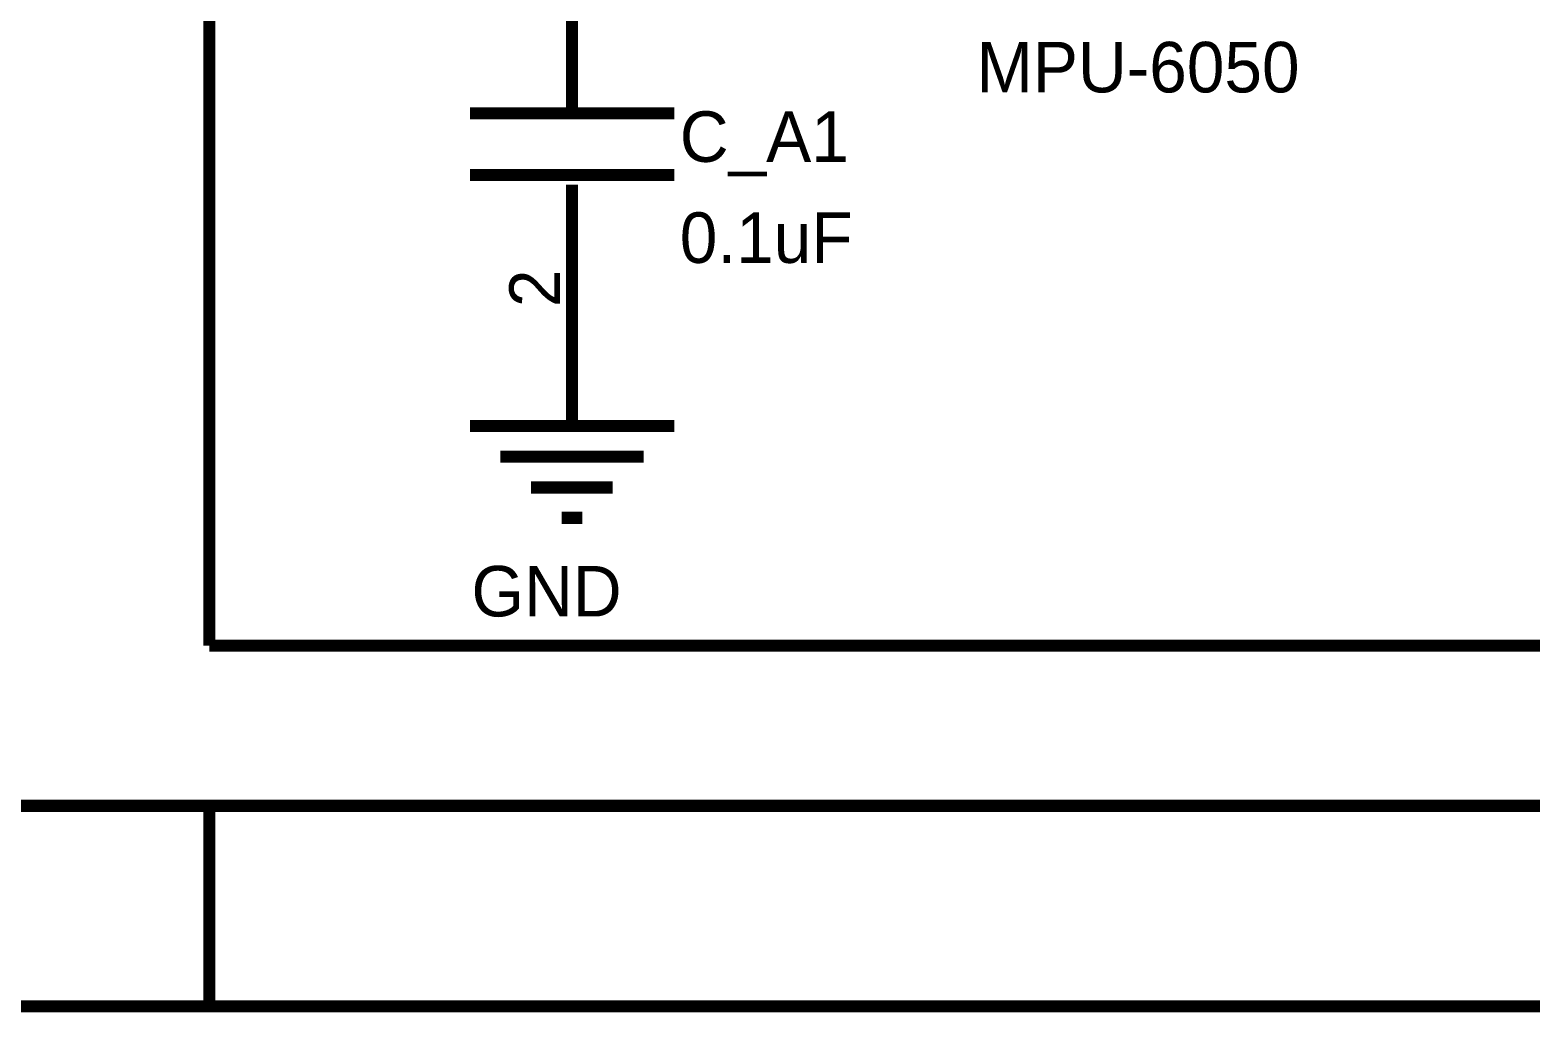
# Model space of a CAD drawing. Header units: inches. Extents: x 0 to 16.9, y 0 to 11.7.
# Drawn here: x 8.092 to 9.559, y -0.006 to 0.956 of the extents above; entities that cross this region are included whole.
import ezdxf

# ---------------------------------------------------------------- set-up
doc = ezdxf.new("R2010")
doc.units = ezdxf.units.IN
doc.header["$MEASUREMENT"] = 0
doc.layers.add('Sheet', color=255, linetype='Continuous')

msp = doc.modelspace()

# ---------------------------------------------------------------- linework, layer by layer
at = {"layer": 'Sheet'}
for points in [[(0.0023, 11.6929, 0.0039, 0.0039, 0), (0.0023, 0, 0.0039, 0.0039, 0), (16.5339, 0, 0.0039, 0.0039, 0), (16.5339, 11.6929, 0.0039, 0.0039, 0), (0.0023, 11.6929, 0.0039, 0.0039, 0), (0.0023, 11.6929, 0.0039, 0.0039, 0)], [(0.2021, 11.4923, 0.0039, 0.0039, 0), (0.2021, 0.1999, 0.0039, 0.0039, 0), (16.3341, 0.1999, 0.0039, 0.0039, 0), (16.3341, 11.4923, 0.0039, 0.0039, 0), (0.2021, 11.4923, 0.0039, 0.0039, 0), (0.2021, 11.4923, 0.0039, 0.0039, 0)]]:
    msp.add_lwpolyline(points, format="xyseb", close=True, dxfattribs=at)
for points in [[(8.2677, 0.3542, 0.0118, 0.0118, 0), (8.2677, 3.4248, 0.0118, 0.0118, 0)], [(8.6222, 0.9446, 0.0118, 0.0118, 0), (8.6222, 1.0835, 0.0118, 0.0118, 0)], [(8.6222, 0.8747, 0.0118, 0.0118, 0), (8.6222, 0.9446, 0.0118, 0.0118, 0)], [(8.6222, 0.8747, 0.0118, 0.0118, 0), (8.6222, 0.9048, 0.0118, 0.0118, 0)], [(8.7221, 0.8747, 0.0118, 0.0118, 0), (8.5223, 0.8747, 0.0118, 0.0118, 0)], [(8.7221, 0.8145, 0.0118, 0.0118, 0), (8.5223, 0.8145, 0.0118, 0.0118, 0)], [(8.6222, 0.8049, 0.0118, 0.0118, 0), (8.6222, 0.7447, 0.0118, 0.0118, 0)], [(8.6222, 0.8049, 0.0118, 0.0118, 0), (8.6222, 0.7949, 0.0118, 0.0118, 0)], [(8.6222, 0.7447, 0.0118, 0.0118, 0), (8.6222, 0.6691, 0.0118, 0.0118, 0)], [(8.6222, 0.6691, 0.0118, 0.0118, 0), (8.6222, 0.5691, 0.0118, 0.0118, 0)], [(8.5223, 0.5691, 0.0118, 0.0118, 0), (8.7221, 0.5691, 0.0118, 0.0118, 0)], [(8.552, 0.539, 0.0118, 0.0118, 0), (8.6921, 0.539, 0.0118, 0.0118, 0)], [(8.5821, 0.5089, 0.0118, 0.0118, 0), (8.662, 0.5089, 0.0118, 0.0118, 0)], [(8.6122, 0.4792, 0.0118, 0.0118, 0), (8.6323, 0.4792, 0.0118, 0.0118, 0)], [(11.1806, 0.3542, 0.0118, 0.0118, 0), (8.2677, 0.3542, 0.0118, 0.0118, 0)], [(8.2677, 0, 0.0118, 0.0118, 0), (8.2677, 0.1999, 0.0118, 0.0118, 0)], [(16.3356, 0.1976, 0.0118, 0.0118, 0), (0.2006, 0.1976, 0.0118, 0.0118, 0)], [(16.5323, 0.0015, 0.0118, 0.0118, 0), (0.0023, 0.0015, 0.0118, 0.0118, 0)]]:
    msp.add_lwpolyline(points, format="xyseb", dxfattribs=at)

# ---------------------------------------------------------------- texts
for s, p in [('MPU-6050', (9.0176, 0.8952)), ('C_A1', (8.7275, 0.8273)), ('0.1uF', (8.7275, 0.7285)), ('GND', (8.5239, 0.3828))]:
    msp.add_text(s, height=0.04939, dxfattribs=at).set_placement(p)
msp.add_text('2', height=0.0494, rotation=90, dxfattribs=at).set_placement((8.6103, 0.6853))

doc.saveas('drawing.dxf')
